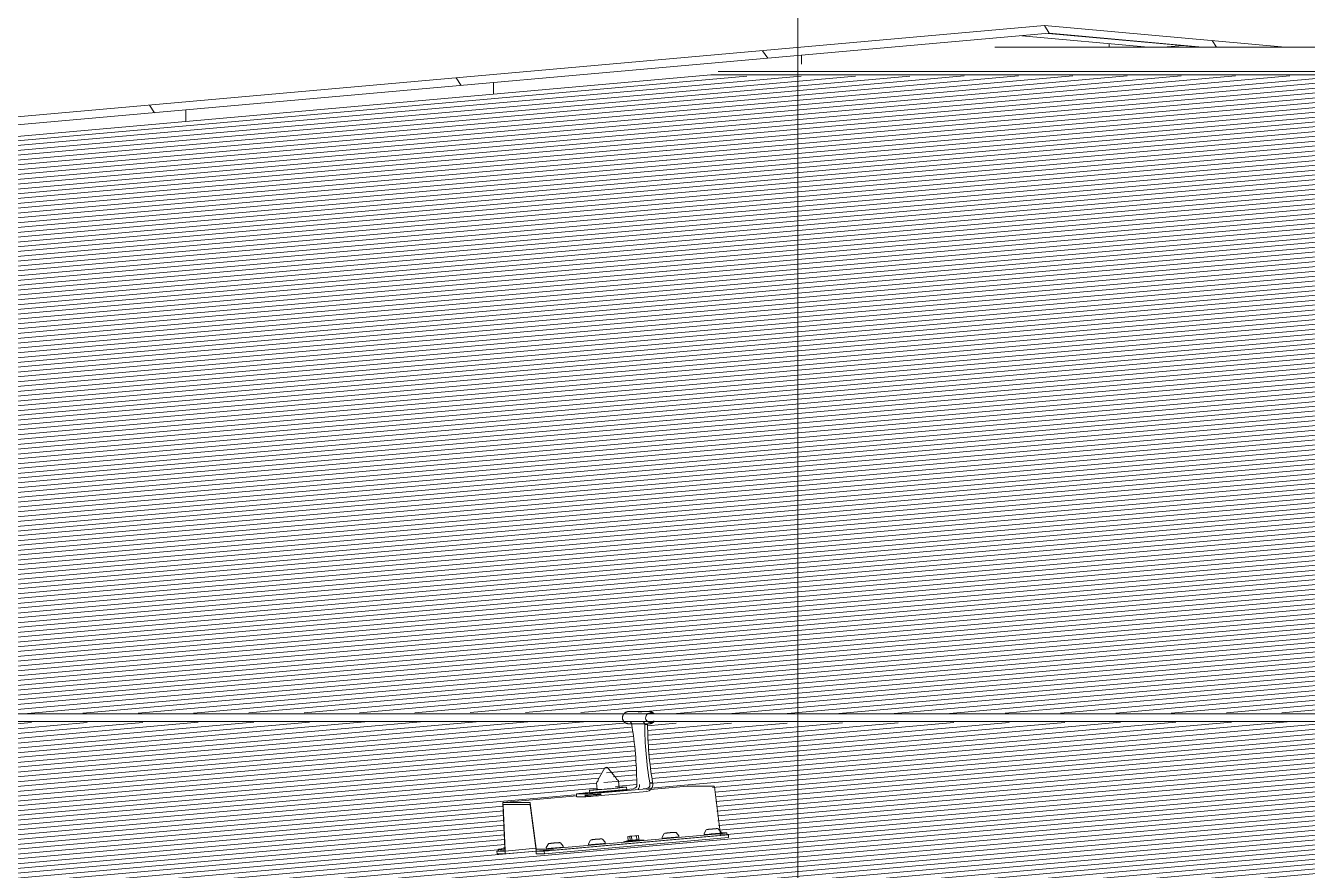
# Model space of a CAD drawing. Header units: millimetres. Extents: x 4237772 to 4686020, y -673 to 29459.
# Drawn here: x 4310096 to 4311462, y 16833 to 17734 of the extents above; entities that cross this region are included whole.
import ezdxf

# ---------------------------------------------------------------- set-up
doc = ezdxf.new("R2010")
doc.units = ezdxf.units.MM
for name, color, linetype, lineweight in [('A-ROOF', 132, 'Continuous', 5), ('A-ROOF-IDEN', 132, 'Continuous', 5), ('A-ROOF-PATT', 132, 'Continuous', 5), ('Q-SPCQ', 91, 'Continuous', 5)]:
    doc.layers.add(name, color=color, linetype=linetype, lineweight=lineweight)

# ---------------------------------------------------------------- blocks, each defined once
blk = doc.blocks.new('Static Line_Sayfa_Metal Deck_Pan Mount - Up to 15 _ pitch - Max 2 Users-1845874-SECTION - GRIDS C4-C5')
at = {"layer": 'Q-SPCQ'}
for p, q in [((4310760.9, 17002.4), (4310738.9, 17002.4)), ((4319799.4, 16999.9), (4303711.4, 16999.9)), ((4303711.4, 16991.9), (4319799.4, 16991.9)), ((4310738.9, 16989.4), (4310760.9, 16989.4)), ((4310742.1, 16989.4), (4310740.7, 16991.4)), ((4310742.2, 16988.3), (4310742.1, 16989.4)), ((4310742.1, 16989.4), (4310756, 16989.4)), ((4310754.6, 16991.4), (4310756, 16989.4)), ((4310756, 16989.4), (4310756.1, 16988.3)), ((4310756.1, 16988.3), (4310759, 16988.5)), ((4310759, 16988.5), (4310758.9, 16989.7)), ((4310695.5, 16915.9), (4310744.1, 16920.2)), ((4310697.1, 16918.5), (4310697.4, 16915.5)), ((4310704.6, 16926.5), (4310704.9, 16927.3)), ((4310704.6, 16926.5), (4310705.2, 16919.2)), ((4310706.1, 16928.1), (4310704.9, 16927.3)), ((4310706.4, 16928.9), (4310706.1, 16928.1)), ((4310706.3, 16929.9), (4310706.4, 16928.9)), ((4310758, 16920.2), (4310709.4, 16915.9)), ((4310725.8, 16930.5), (4310725.7, 16931.5)), ((4310725.8, 16930.5), (4310726.2, 16929.8)), ((4310727.5, 16929.2), (4310726.2, 16929.8)), ((4310728, 16928.6), (4310727.5, 16929.2)), ((4310728.6, 16921.2), (4310728, 16928.6)), ((4310737, 16918.9), (4310736.7, 16921.9)), ((4310747.7, 16924.5), (4310747.5, 16926.5)), ((4310801.1, 16922.9), (4310758.1, 16919.1)), ((4310764.3, 16926.8), (4310761.4, 16926.5)), ((4310761.4, 16926.5), (4310761.5, 16924.5)), ((4310764.5, 16924.8), (4310764.3, 16926.8)), ((4310801.1, 16922.9), (4310829.9, 16922.9)), ((4310830.2, 16922.2), (4310836.5, 16873.8)), ((4310604.8, 16904.7), (4310606.8, 16856.4)), ((4310683.6, 16912.5), (4310604.9, 16905.5)), ((4310633.7, 16905.5), (4310604.9, 16905.5)), ((4310640.3, 16856.4), (4310634, 16904.7)), ((4310683.2, 16914.6), (4310683.4, 16911.6)), ((4310683.4, 16914.6), (4310692.1, 16914.6)), ((4310683.7, 16911.6), (4310692.3, 16911.6)), ((4310709.5, 16914.8), (4310692.2, 16913.2)), ((4310709.6, 16914.1), (4310695.8, 16912.9)), ((4310709.7, 16912.9), (4310758.2, 16917.2)), ((4310607.3, 16854.4), (4310605.3, 16902.7)), ((4310605.4, 16903.5), (4310633.6, 16903.5)), ((4310633.9, 16902.7), (4310640.2, 16854.4)), ((4310845.2, 16871.1), (4310649, 16853.7)), ((4310845.4, 16868.1), (4310649.2, 16850.7)), ((4310835.2, 16872.2), (4310658.6, 16856.5)), ((4310835.4, 16870.2), (4310658.8, 16854.5)), ((4310739, 16864.9), (4310733.4, 16863.5)), ((4310740.1, 16869.5), (4310738.1, 16869.3)), ((4310738.1, 16869.3), (4310741.8, 16869.5)), ((4310738.1, 16869.3), (4310738.5, 16864.7)), ((4310742.2, 16864.1), (4310738.5, 16863.9)), ((4310738.5, 16863.9), (4310740.6, 16864.1)), ((4310745.6, 16870), (4310740.1, 16869.5)), ((4310740.1, 16869.5), (4310740.5, 16865)), ((4310740.6, 16864.1), (4310746.1, 16864.6)), ((4310741.8, 16869.5), (4310747.3, 16870)), ((4310741.8, 16869.5), (4310742.2, 16865)), ((4310747.7, 16864.6), (4310742.2, 16864.1)), ((4310749.2, 16870.3), (4310745.6, 16870)), ((4310746.1, 16864.6), (4310749.6, 16864.9)), ((4310747.3, 16870), (4310749.2, 16870.3)), ((4310747.3, 16870), (4310747.7, 16865.5)), ((4310749.6, 16864.9), (4310747.7, 16864.6)), ((4310749.6, 16865.7), (4310749.2, 16870.3)), ((4310755.2, 16865.3), (4310749.4, 16865.7)), ((4310774.5, 16868.4), (4310774.6, 16867.1)), ((4310792.5, 16868.6), (4310792.4, 16870)), ((4310819.3, 16872.4), (4310819.4, 16871.1)), ((4310836.5, 16871.1), (4310845.2, 16871.1)), ((4310843.4, 16871.1), (4310836.6, 16871.1)), ((4310836.7, 16873.1), (4310843.3, 16873.1)), ((4310837.4, 16872.6), (4310837.3, 16873.9)), ((4310843.6, 16871.1), (4310843.4, 16873.1)), ((4310845.2, 16871.1), (4310845.4, 16868.1)), ((4310607.3, 16854.4), (4310598.6, 16853.7)), ((4310607.3, 16853.7), (4310598.6, 16853.7)), ((4310598.6, 16853.7), (4310598.9, 16850.7)), ((4310598.9, 16850.7), (4310607.5, 16850.7)), ((4310600, 16855.7), (4310600.2, 16853.7)), ((4310606.7, 16855.7), (4310600.2, 16855.7)), ((4310600.3, 16853.7), (4310607.2, 16853.7)), ((4310606, 16857.4), (4310606.1, 16856.1)), ((4310607.3, 16853.7), (4310640.3, 16856.6)), ((4310607.3, 16853.7), (4310640.3, 16856.6)), ((4310607.5, 16850.7), (4310607.3, 16853.7)), ((4310640.3, 16853.6), (4310607.5, 16850.7)), ((4310640.3, 16853.7), (4310658.7, 16855.3)), ((4310640.3, 16853.7), (4310640.5, 16850.7)), ((4310649, 16853.7), (4310640.3, 16853.7)), ((4310640.4, 16853.7), (4310647.2, 16853.7)), ((4310647.1, 16855.7), (4310640.5, 16855.7)), ((4310640.5, 16850.7), (4310649.2, 16850.7)), ((4310649.2, 16850.7), (4310649, 16853.7)), ((4310651.1, 16857.4), (4310651.2, 16856.1)), ((4310669.1, 16857.7), (4310669, 16859)), ((4310696, 16861.4), (4310696.1, 16860.1)), ((4310714, 16861.7), (4310713.9, 16863))]:
    blk.add_line(p, q, dxfattribs=at)
at = {"layer": 'Q-SPCQ', "flags": 128}
for points in [[(4310738.3, 17002.4), (4310738.1, 17002.3), (4310737.8, 17002.3), (4310737.5, 17002.2), (4310737.3, 17002.2), (4310737, 17002.1), (4310736.8, 17002), (4310736.5, 17001.9), (4310736.3, 17001.8), (4310736, 17001.7), (4310735.8, 17001.6), (4310735.6, 17001.5), (4310735.3, 17001.3), (4310735.1, 17001.2), (4310734.9, 17001), (4310734.7, 17000.9), (4310734.5, 17000.7), (4310734.3, 17000.5), (4310734.1, 17000.3), (4310734, 17000.1), (4310733.8, 16999.9), (4310733.6, 16999.7), (4310733.5, 16999.5), (4310733.3, 16999.3), (4310733.2, 16999.1), (4310733.1, 16998.8), (4310733, 16998.6), (4310732.9, 16998.4), (4310732.8, 16998.1), (4310732.7, 16997.9), (4310732.6, 16997.7), (4310732.6, 16997.4), (4310732.5, 16997.2), (4310732.5, 16996.9), (4310732.4, 16996.7), (4310732.4, 16996.4), (4310732.4, 16996.2), (4310732.4, 16995.9), (4310732.4, 16995.6), (4310732.4, 16995.4), (4310732.4, 16995.1), (4310732.4, 16994.9), (4310732.5, 16994.6), (4310732.5, 16994.4), (4310732.6, 16994.1), (4310732.7, 16993.9), (4310732.8, 16993.7), (4310732.9, 16993.4), (4310733, 16993.2), (4310733.1, 16993), (4310733.2, 16992.7), (4310733.3, 16992.5), (4310733.5, 16992.3), (4310733.6, 16992.1), (4310733.8, 16991.9), (4310733.9, 16991.7), (4310734.1, 16991.5), (4310734.3, 16991.3), (4310734.5, 16991.1), (4310734.7, 16990.9), (4310734.9, 16990.8), (4310735.1, 16990.6), (4310735.3, 16990.5), (4310735.5, 16990.3), (4310735.8, 16990.2), (4310736, 16990.1), (4310736.2, 16990), (4310736.5, 16989.8), (4310736.7, 16989.8), (4310737, 16989.7), (4310737.2, 16989.6), (4310737.5, 16989.5), (4310737.8, 16989.5), (4310738, 16989.4), (4310738.3, 16989.4), (4310738.6, 16989.4), (4310738.8, 16989.4), (4310738.9, 16989.4)], [(4310738.9, 17002.4), (4310738.7, 17002.4), (4310738.4, 17002.4), (4310738.3, 17002.4)], [(4310765.8, 17000.3), (4310765.6, 17000.5), (4310765.4, 17000.7), (4310765.2, 17000.8), (4310765, 17001), (4310764.8, 17001.1), (4310764.6, 17001.3), (4310764.3, 17001.4), (4310764.1, 17001.6), (4310763.9, 17001.7), (4310763.6, 17001.8), (4310763.4, 17001.9), (4310763.1, 17002), (4310762.9, 17002.1), (4310762.6, 17002.2), (4310762.4, 17002.2), (4310762.1, 17002.3), (4310761.8, 17002.3), (4310761.6, 17002.3), (4310761.3, 17002.4), (4310761, 17002.4), (4310760.9, 17002.4)], [(4310760.9, 16989.4), (4310761.2, 16989.4), (4310761.5, 16989.4), (4310761.5, 16989.4)], [(4310761.5, 16989.4), (4310761.8, 16989.4), (4310762.1, 16989.5), (4310762.3, 16989.5), (4310762.6, 16989.6), (4310762.8, 16989.7), (4310763.1, 16989.7), (4310763.3, 16989.8), (4310763.6, 16989.9), (4310763.8, 16990), (4310764.1, 16990.2), (4310764.3, 16990.3), (4310764.5, 16990.4), (4310764.7, 16990.6), (4310765, 16990.7), (4310765.2, 16990.9), (4310765.4, 16991.1), (4310765.5, 16991.3), (4310765.7, 16991.4), (4310765.9, 16991.6), (4310766.1, 16991.8)], [(4310706.3, 16929.9), (4310713.6, 16942.5), (4310714.9, 16943.1)], [(4310725.7, 16931.5), (4310716.4, 16942.8), (4310714.9, 16943.1)], [(4310819.3, 16872.4), (4310821.6, 16876.4), (4310822.3, 16876.6), (4310822.5, 16876.7), (4310822.7, 16876.7), (4310822.8, 16876.7), (4310822.9, 16876.7), (4310823, 16876.7), (4310823, 16876.8), (4310823.1, 16876.8), (4310823.2, 16876.8), (4310823.3, 16876.8), (4310823.4, 16876.8), (4310823.5, 16876.8), (4310823.6, 16876.8), (4310823.8, 16876.8), (4310823.9, 16876.8), (4310824, 16876.9), (4310824.1, 16876.9), (4310824.3, 16876.9), (4310824.4, 16876.9), (4310824.6, 16876.9), (4310824.7, 16876.9), (4310824.9, 16877), (4310825.1, 16877), (4310825.2, 16877), (4310825.4, 16877), (4310825.6, 16877), (4310825.8, 16877), (4310825.9, 16877.1), (4310826.1, 16877.1), (4310826.3, 16877.1), (4310826.5, 16877.1), (4310826.7, 16877.1), (4310826.9, 16877.1), (4310827.1, 16877.2), (4310827.3, 16877.2), (4310827.5, 16877.2), (4310827.7, 16877.2), (4310827.9, 16877.2), (4310828.1, 16877.2), (4310828.3, 16877.3), (4310828.5, 16877.3), (4310828.7, 16877.3), (4310828.9, 16877.3), (4310829.1, 16877.3), (4310829.3, 16877.3), (4310829.5, 16877.4), (4310829.7, 16877.4), (4310829.9, 16877.4), (4310830, 16877.4), (4310830.2, 16877.4), (4310830.4, 16877.4), (4310830.6, 16877.4), (4310830.8, 16877.5), (4310830.9, 16877.5), (4310831.1, 16877.5), (4310831.2, 16877.5), (4310831.4, 16877.5), (4310831.5, 16877.5), (4310831.7, 16877.5), (4310831.8, 16877.5), (4310832, 16877.5), (4310832.1, 16877.6), (4310832.2, 16877.6), (4310832.3, 16877.6), (4310832.4, 16877.6), (4310832.5, 16877.6), (4310832.6, 16877.6), (4310832.7, 16877.6), (4310832.8, 16877.6), (4310832.9, 16877.6), (4310833, 16877.6), (4310833.1, 16877.6), (4310833.2, 16877.6), (4310833.2, 16877.6)], [(4310837.3, 16873.9), (4310834.4, 16877.5), (4310833.7, 16877.6), (4310833.4, 16877.6), (4310833.2, 16877.6), (4310833.2, 16877.6)], [(4310696, 16861.4), (4310698.2, 16865.4), (4310698.9, 16865.6), (4310699.2, 16865.7), (4310699.3, 16865.7), (4310699.4, 16865.8), (4310699.5, 16865.8), (4310699.6, 16865.8), (4310699.7, 16865.8), (4310699.8, 16865.8), (4310699.9, 16865.8), (4310700, 16865.8), (4310700.1, 16865.8), (4310700.2, 16865.9), (4310700.3, 16865.9), (4310700.4, 16865.9), (4310700.5, 16865.9), (4310700.6, 16865.9), (4310700.8, 16865.9), (4310700.9, 16865.9), (4310701.1, 16865.9), (4310701.2, 16866), (4310701.4, 16866), (4310701.5, 16866), (4310701.7, 16866), (4310701.9, 16866), (4310702, 16866), (4310702.2, 16866.1), (4310702.4, 16866.1), (4310702.6, 16866.1), (4310702.8, 16866.1), (4310703, 16866.1), (4310703.1, 16866.1), (4310703.3, 16866.2), (4310703.5, 16866.2), (4310703.7, 16866.2), (4310703.9, 16866.2), (4310704.1, 16866.2), (4310704.3, 16866.3), (4310704.5, 16866.3), (4310704.7, 16866.3), (4310704.9, 16866.3), (4310705.1, 16866.3), (4310705.3, 16866.3), (4310705.5, 16866.4), (4310705.7, 16866.4), (4310705.9, 16866.4), (4310706.1, 16866.4), (4310706.3, 16866.4), (4310706.5, 16866.4), (4310706.7, 16866.4), (4310706.9, 16866.5), (4310707, 16866.5), (4310707.2, 16866.5), (4310707.4, 16866.5), (4310707.6, 16866.5), (4310707.7, 16866.5), (4310707.9, 16866.5), (4310708, 16866.5), (4310708.2, 16866.6), (4310708.3, 16866.6), (4310708.5, 16866.6), (4310708.6, 16866.6), (4310708.7, 16866.6), (4310708.8, 16866.6), (4310709, 16866.6), (4310709.1, 16866.6), (4310709.2, 16866.6), (4310709.3, 16866.6), (4310709.4, 16866.6), (4310709.5, 16866.6), (4310709.5, 16866.6), (4310709.6, 16866.6), (4310709.7, 16866.6), (4310709.8, 16866.6), (4310709.8, 16866.6)], [(4310713.9, 16863), (4310711, 16866.5), (4310710.3, 16866.6), (4310710, 16866.6), (4310709.9, 16866.6), (4310709.8, 16866.6)], [(4310774.5, 16868.4), (4310776.7, 16872.4), (4310777.4, 16872.6), (4310777.6, 16872.7), (4310777.8, 16872.7), (4310777.9, 16872.7), (4310778, 16872.7), (4310778.1, 16872.8), (4310778.2, 16872.8), (4310778.3, 16872.8), (4310778.4, 16872.8), (4310778.4, 16872.8), (4310778.6, 16872.8), (4310778.7, 16872.8), (4310778.8, 16872.8), (4310778.9, 16872.9), (4310779, 16872.9), (4310779.1, 16872.9), (4310779.3, 16872.9), (4310779.4, 16872.9), (4310779.6, 16872.9), (4310779.7, 16872.9), (4310779.9, 16873), (4310780, 16873), (4310780.2, 16873), (4310780.3, 16873), (4310780.5, 16873), (4310780.7, 16873), (4310780.9, 16873), (4310781.1, 16873.1), (4310781.2, 16873.1), (4310781.4, 16873.1), (4310781.6, 16873.1), (4310781.8, 16873.1), (4310782, 16873.2), (4310782.2, 16873.2), (4310782.4, 16873.2), (4310782.6, 16873.2), (4310782.8, 16873.2), (4310783, 16873.2), (4310783.2, 16873.3), (4310783.4, 16873.3), (4310783.6, 16873.3), (4310783.8, 16873.3), (4310784, 16873.3), (4310784.2, 16873.3), (4310784.4, 16873.4), (4310784.6, 16873.4), (4310784.8, 16873.4), (4310785, 16873.4), (4310785.2, 16873.4), (4310785.4, 16873.4), (4310785.5, 16873.4), (4310785.7, 16873.5), (4310785.9, 16873.5), (4310786, 16873.5), (4310786.2, 16873.5), (4310786.4, 16873.5), (4310786.5, 16873.5), (4310786.7, 16873.5), (4310786.8, 16873.5), (4310786.9, 16873.6), (4310787.1, 16873.6), (4310787.2, 16873.6), (4310787.3, 16873.6), (4310787.4, 16873.6), (4310787.5, 16873.6), (4310787.7, 16873.6), (4310787.8, 16873.6), (4310787.8, 16873.6), (4310787.9, 16873.6), (4310788, 16873.6), (4310788.1, 16873.6), (4310788.2, 16873.6), (4310788.3, 16873.6), (4310788.3, 16873.6)], [(4310792.4, 16870), (4310789.5, 16873.5), (4310788.8, 16873.6), (4310788.5, 16873.6), (4310788.4, 16873.6), (4310788.3, 16873.6)], [(4310651.1, 16857.4), (4310653.4, 16861.4), (4310654, 16861.7), (4310654.3, 16861.7), (4310654.4, 16861.8), (4310654.6, 16861.8), (4310654.6, 16861.8), (4310654.7, 16861.8), (4310654.8, 16861.8), (4310654.9, 16861.8), (4310655, 16861.8), (4310655.1, 16861.8), (4310655.2, 16861.9), (4310655.3, 16861.9), (4310655.4, 16861.9), (4310655.5, 16861.9), (4310655.6, 16861.9), (4310655.8, 16861.9), (4310655.9, 16861.9), (4310656, 16861.9), (4310656.2, 16862), (4310656.3, 16862), (4310656.5, 16862), (4310656.7, 16862), (4310656.8, 16862), (4310657, 16862), (4310657.2, 16862.1), (4310657.3, 16862.1), (4310657.5, 16862.1), (4310657.7, 16862.1), (4310657.9, 16862.1), (4310658.1, 16862.1), (4310658.3, 16862.2), (4310658.5, 16862.2), (4310658.7, 16862.2), (4310658.9, 16862.2), (4310659.1, 16862.2), (4310659.3, 16862.2), (4310659.5, 16862.3), (4310659.7, 16862.3), (4310659.9, 16862.3), (4310660.1, 16862.3), (4310660.3, 16862.3), (4310660.5, 16862.4), (4310660.7, 16862.4), (4310660.9, 16862.4), (4310661.1, 16862.4), (4310661.2, 16862.4), (4310661.4, 16862.4), (4310661.6, 16862.4), (4310661.8, 16862.5), (4310662, 16862.5), (4310662.2, 16862.5), (4310662.4, 16862.5), (4310662.5, 16862.5), (4310662.7, 16862.5), (4310662.9, 16862.5), (4310663, 16862.6), (4310663.2, 16862.6), (4310663.3, 16862.6), (4310663.5, 16862.6), (4310663.6, 16862.6), (4310663.7, 16862.6), (4310663.8, 16862.6), (4310664, 16862.6), (4310664.1, 16862.6), (4310664.2, 16862.6), (4310664.3, 16862.6), (4310664.4, 16862.6), (4310664.5, 16862.6), (4310664.6, 16862.7), (4310664.7, 16862.7), (4310664.8, 16862.7), (4310664.8, 16862.7), (4310664.9, 16862.7), (4310665, 16862.7)], [(4310669, 16859), (4310666.1, 16862.5), (4310665.4, 16862.6), (4310665.2, 16862.7), (4310665, 16862.7), (4310665, 16862.7)]]:
    blk.add_lwpolyline(points, dxfattribs=at)
at = {"layer": 'Q-SPCQ'}
for centre, major_axis, ratio, start_param, end_param in [((4310762.1, 16995.9), (0, 5.22), 0.984809, 0.087266, 1.134464), ((4310762.1, 16995.9), (0, 5.22), 0.984809, 5.562096, 6.283185), ((4310733.9, 16957.4), (-6.2, 69.7), 0.172982, 4.23824, 5.155806), ((4310769.6, 16957.4), (-6.2, 69.7), 0.172982, 1.096647, 2.014213), ((4310762.1, 16995.9), (0, 5.22), 0.984809, 1.160514, 3.228859), ((4310772.6, 16957.7), (-6.2, 69.7), 0.172982, 1.096647, 2.014213), ((4310762.1, 16995.9), (0, 5.22), 0.984809, 3.228859, 3.975747), ((4310716.9, 16920.2), (19.8, 1.7), 0.015134, 2.242443, 3.315469), ((4310717.2, 16917.2), (19.8, 1.7), 0.015134, 0.173876, 3.315469), ((4310716.9, 16920.2), (19.8, 1.7), 0.015134, 3.315469, 6.457062), ((4310717.2, 16917.2), (19.8, 1.7), 0.015134, 3.315469, 6.457062), ((4310716.9, 16920.2), (11.7, 1), 0.015134, 3.315469, 6.457062), ((4310716.9, 16920.2), (19.8, 1.7), 0.015134, 0.173876, 0.959275), ((4310743.7, 16924.2), (0, 4), 0.984809, 3.228859, 4.799655), ((4310743.7, 16924.2), (0, 7), 0.984809, 4.014257, 4.799655), ((4310757.6, 16924.2), (0, 4), 0.984809, 3.228859, 4.799655), ((4310757.6, 16924.2), (0, 7), 0.984809, 3.228859, 4.799655), ((4310830, 16921.9), (-0.088, 0.996), 0.172982, 4.949182, 6.048046), ((4310605, 16904.5), (-0.088, 0.996), 0.172982, 0.204407, 1.303271), ((4310633.8, 16904.5), (-0.088, 0.996), 0.172982, 4.949182, 6.267819), ((4310698.1, 16915.9), (14.9, 1.3), 0.015134, 1.744673, 3.315469), ((4310706.8, 16915.9), (14.9, 1.3), 0.015134, 3.315469, 4.886265), ((4310698.4, 16912.9), (14.9, 1.3), 0.015134, 1.744673, 1.991992), ((4310707.1, 16912.9), (14.9, 1.3), 0.015134, 3.315469, 4.886265), ((4310605.5, 16902.5), (-0.088, 0.996), 0.172982, 0.204407, 1.303271), ((4310633.7, 16902.5), (-0.088, 0.996), 0.172982, 4.949182, 6.267819), ((4310744.3, 16864.4), (11, 0.9), 0.015134, 0.173876, 3.315469), ((4310744.3, 16864.4), (11, 0.9), 0.015134, 3.315469, 6.457062), ((4310783.5, 16867.9), (8.97, 0.77), 0.015134, 0.173876, 3.315469), ((4310783.5, 16867.9), (8.97, 0.77), 0.015134, 3.315469, 6.457062), ((4310828.4, 16871.9), (8.97, 0.77), 0.015134, 0.173876, 3.315469), ((4310828.4, 16871.9), (8.97, 0.77), 0.015134, 3.315469, 6.457062), ((4310833.5, 16872.2), (9.96, 0.86), 0.015134, 4.886265, 6.457062), ((4310836.5, 16872.1), (-0.088, 0.996), 0.172982, 1.80759, 3.126226), ((4310836.6, 16874.1), (-0.088, 0.996), 0.172982, 1.80759, 2.906454), ((4310833.6, 16870.2), (9.96, 0.86), 0.015134, 5.409864, 6.457062), ((4310610, 16856.5), (9.96, 0.86), 0.015134, 2.006472, 3.315469), ((4310610.2, 16854.5), (9.96, 0.86), 0.015134, 2.006472, 3.05367), ((4310615, 16856.9), (8.97, 0.77), 0.015134, 3.141593, 3.315469), ((4310606.6, 16856.7), (-0.088, 0.996), 0.172982, 3.141593, 4.444863), ((4310607.1, 16854.7), (-0.088, 0.996), 0.172982, 3.141593, 4.444863), ((4310640.3, 16854.7), (-0.088, 0.996), 0.172982, 1.80759, 3.126226), ((4310640.4, 16856.7), (-0.088, 0.996), 0.172982, 1.80759, 3.126226), ((4310656.9, 16856.5), (9.96, 0.86), 0.015134, 3.315469, 4.886265), ((4310657, 16854.5), (9.96, 0.86), 0.015134, 3.577268, 4.362667), ((4310660.2, 16856.9), (8.97, 0.77), 0.015134, 0.173876, 3.315469), ((4310660.2, 16856.9), (8.97, 0.77), 0.015134, 3.315469, 6.457062), ((4310705.1, 16860.9), (8.97, 0.77), 0.015134, 0.173876, 3.315469), ((4310705.1, 16860.9), (8.97, 0.77), 0.015134, 3.315469, 6.457062)]:
    blk.add_ellipse(centre, major_axis=major_axis, ratio=ratio, start_param=start_param, end_param=end_param, dxfattribs=at)
for points in [[(4310738.5, 16864.7), (4310739.1, 16864.8), (4310740.3, 16865), (4310741.5, 16865), (4310742.2, 16865)], [(4310740.5, 16865), (4310740.1, 16865), (4310739.5, 16865), (4310738.8, 16864.8), (4310738.5, 16864.7)], [(4310746, 16865.5), (4310745.1, 16865.5), (4310743.2, 16865.4), (4310741.4, 16865.1), (4310740.5, 16865)], [(4310742.2, 16865), (4310743.1, 16865.1), (4310744.9, 16865.4), (4310746.7, 16865.5), (4310747.7, 16865.5)], [(4310749.6, 16865.7), (4310749, 16865.8), (4310747.8, 16865.8), (4310746.6, 16865.6), (4310746, 16865.5)], [(4310747.7, 16865.5), (4310748, 16865.6), (4310748.6, 16865.8), (4310749.2, 16865.8), (4310749.6, 16865.7)]]:
    blk.add_open_spline(points, degree=3, dxfattribs=at)
blk = doc.blocks.new('Ridge Capping - Ridge Capping-1882401-SECTION - GRIDS C4-C5')
at = {"layer": 'A-ROOF'}
for p, q in [((4311128.9, 17710.8), (4330502.4, 17710.9)), ((4330207.8, 17684.7), (4310834.3, 17684.7)), ((4330199.7, 17681), (4310826.5, 17681))]:
    blk.add_line(p, q, dxfattribs=at)
blk = doc.blocks.new('Roof Gutters3 - Roof Gutters-1885272-SECTION - GRIDS C4-C5')
at = {"layer": 'A-ROOF-PATT'}
h = blk.add_hatch(dxfattribs=at)
h.set_pattern_fill('FP_51', color=256, style=0, pattern_type=2)
h.set_pattern_definition([(303.735, (4301352.49, 16948.42), (326.661, 29.026), [])])
h.paths.add_polyline_path([(4291640.3, 15988.7), (4302705.6, 16973), (4302707.7, 16980.7), (4291634.8, 15996.9)])
h.paths.add_polyline_path([(4302712.9, 16972.5), (4302715.3, 16972.7), (4302716.6, 16976.7), (4302721.5, 16976.7), (4302721.8, 16973.3), (4311186.7, 17725.4), (4311182, 17733.6), (4302711.9, 16981.1), (4302712.7, 16973)])
h = blk.add_hatch(dxfattribs=at)
h.set_pattern_fill('FP_48', color=256, style=0, pattern_type=2)
h.set_pattern_definition([(5.7, (4301498.85, 18579.995), (-326.835, 29.00725), [])])
h.paths.add_polyline_path([(4311292.4, 17710.8), (4311348.1, 17710.9), (4311181.9, 17724.9), (4311157.7, 17722.8), (4311292, 17710.9)])
h = blk.add_hatch(dxfattribs=at)
h.set_pattern_fill('FP_46', color=256, style=0, pattern_type=2)
h.set_pattern_definition([(303.383, (4301587.5, 18529), (323.8415, -24.143), [])])
h.paths.add_polyline_path([(4311350.3, 17710.8), (4311437.9, 17710.9), (4311182, 17733.6), (4311186.7, 17725.4), (4311349.9, 17710.9)])
h = blk.add_hatch(dxfattribs=at)
h.set_pattern_fill('FP_49', color=256, style=0, pattern_type=2)
h.set_pattern_definition([(90, (4300757.56, 16803.9), (-327.909, 4e-05), [])])
h.paths.add_polyline_path([(4291583.8, 15971.3), (4302701.8, 16959.1), (4302705.3, 16971.8), (4291640.3, 15988.7), (4291634.8, 15993.4), (4291582.4, 15988)])
h.paths.add_polyline_path([(4302715, 16960.3), (4302716.4, 16960.4), (4302714.9, 16960.9)])
h.paths.add_polyline_path([(4302722.9, 16961), (4310826.5, 17681), (4310834.7, 17684.7), (4311128.9, 17710.8), (4311292, 17710.9), (4311157.7, 17722.8), (4302721.8, 16973.3)])
h = blk.add_hatch(dxfattribs=at)
h.set_pattern_fill('FP_47', color=256, style=0, pattern_type=2)
h.set_pattern_definition([(0.0002, (4301504.03, 18580.495), (-326.66111, 29.0228), [])])
h.paths.add_polyline_path([(4311348.5, 17710.8), (4311349.9, 17710.9), (4311348.1, 17710.9)])
at = {"layer": 'A-ROOF'}
for p, q in [((4302711.9, 16981.1), (4311182, 17733.6)), ((4302721.4, 16973.3), (4311186.7, 17725.4)), ((4311182, 17733.6), (4311438.3, 17710.8)), ((4311182, 17733.6), (4311186.7, 17725.4)), ((4311185.8, 17725.3), (4311348.5, 17710.8)), ((4311186.7, 17725.4), (4311350.3, 17710.8)), ((4311157.7, 17722.8), (4311292.4, 17710.8))]:
    blk.add_line(p, q, dxfattribs=at)

msp = doc.modelspace()

# ---------------------------------------------------------------- hatches: boundary and pattern name
at = {"layer": 'A-ROOF-PATT'}
h = msp.add_hatch(dxfattribs=at)
h.set_pattern_fill('FP_1', color=256, style=0, pattern_type=2)
h.set_pattern_definition([(5.077, (33884.955, -378081.246), (-57.82285798, -2.2084e-06), [])])
h.paths.add_polyline_path([(4321131.9, 16882.5), (4321136.8, 16921.5), (4321136.5, 16907.7)])
h.paths.add_polyline_path([(4308219.8, 15733.2), (4321131.9, 16882.5), (4321138.2, 16907.7), (4321139.7, 16913.4), (4321139.7, 16917.4), (4321144.3, 16917.4), (4321149, 16881.9), (4321588.1, 16922.6), (4321586.5, 16926), (4321581.1, 16930.8), (4321580.8, 16934.9), (4321589.8, 16938.6), (4321597.8, 16937.3), (4321602.5, 16936.1), (4321760.2, 16936.1), (4330154.7, 17681), (4329622.5, 17681), (4310814.6, 17679.9), (4302722.9, 16961), (4302725.8, 16926.9), (4302701.2, 16923.2), (4302805.2, 16921.5), (4302826.9, 16878.1), (4302869.1, 16877.1), (4302869, 16872.1), (4302802.8, 16868.2), (4302802.5, 16870.2), (4302779.9, 16868.2), (4302779.6, 16870.6), (4302729.5, 16868.2), (4302727.4, 16875.1), (4302710.8, 16911.3), (4302665, 16907.3), (4302649.1, 16852.5), (4302585, 16848.9), (4302584.7, 16850.9), (4302562.1, 16848.9), (4302561.8, 16851.3), (4302511.7, 16848.9), (4302511.4, 16854.9), (4302553.3, 16858.6), (4302566.9, 16910.1), (4302672.6, 16921.5), (4302673.3, 16932.2), (4302694.5, 16932.6), (4302696, 16933.3), (4302680.9, 16934.1), (4302679.7, 16934.9), (4302670.5, 16934.1), (4302673.3, 16942.3), (4302697.9, 16939), (4302698.3, 16940.6), (4302698.3, 16946.2), (4302701.8, 16959.1), (4291582.4, 15971.2), (4300499.3, 15971.2), (4298099.9, 15758), (4308200.8, 15733.3)])
h.paths.add_polyline_path([(4320706.1, 16848.9), (4320660.7, 16848.9), (4320660.4, 16851.3), (4320610.3, 16848.9), (4320610, 16854.9), (4320651.9, 16858.6), (4320665.4, 16910.1), (4320771.2, 16921.5), (4320771.3, 16932.1), (4320769.1, 16934.1), (4320771.1, 16939.3), (4320781.5, 16941), (4320784.8, 16940.5), (4320789.9, 16941.6), (4320795.6, 16941.7), (4320797, 16946.2), (4320794.9, 16976.7), (4320795.6, 16979.2), (4320796.6, 16980.9), (4320795.6, 16992.4), (4320800.7, 16992.4), (4320819.5, 16946.5), (4320816.1, 16946.2), (4320817.2, 16926.4), (4320799.4, 16926.4), (4320801.5, 16923.2), (4320903.8, 16921.5), (4320925.5, 16878.1), (4320967.6, 16878.1), (4320967.6, 16872.1), (4320901.4, 16868.2), (4320901.1, 16870.2), (4320878.5, 16868.2), (4320878.2, 16870.6), (4320828.1, 16868.2), (4320826, 16875.1), (4320809.4, 16911.3), (4320763.6, 16907.3), (4320747.7, 16852.5), (4320713.5, 16849.5)])
h.paths.add_polyline_path([(4303610.6, 16850.7), (4303602.2, 16850.7), (4303601.9, 16853.6), (4303560.5, 16850.7), (4303560.3, 16853.7), (4303568.8, 16856.4), (4303567.2, 16905.5), (4303697.7, 16919.4), (4303719.6, 16920.2), (4303719.9, 16919.1), (4303762.8, 16922.9), (4303776, 16921.5), (4303791.9, 16921.5), (4303797, 16873.1), (4303798.4, 16871.1), (4303806.8, 16871.1), (4303806.8, 16868.1), (4303610.9, 16850.7)])
h.paths.add_polyline_path([(4304616.1, 16850.7), (4304607.7, 16850.7), (4304607.4, 16853.6), (4304566, 16850.7), (4304565.7, 16853.7), (4304574.3, 16856.4), (4304572.6, 16905.5), (4304703.2, 16919.4), (4304725.1, 16920.2), (4304725.4, 16919.1), (4304768.3, 16922.9), (4304781.5, 16921.5), (4304797.4, 16921.5), (4304802.5, 16873.1), (4304803.9, 16871.1), (4304812.3, 16871.1), (4304812.3, 16868.1), (4304616.4, 16850.7)])
h.paths.add_polyline_path([(4305621.8, 16850.7), (4305613.2, 16850.7), (4305612.9, 16853.6), (4305571.5, 16850.7), (4305571.2, 16853.7), (4305579.8, 16856.4), (4305578.1, 16905.5), (4305708.7, 16919.4), (4305730.6, 16920.2), (4305730.8, 16919.1), (4305773.8, 16922.9), (4305787, 16921.5), (4305802.9, 16921.5), (4305808, 16873.1), (4305809.3, 16871.1), (4305817.8, 16871.1), (4305817.8, 16868.1), (4305655.5, 16853.7)])
h.paths.add_polyline_path([(4306627.3, 16850.7), (4306618.6, 16850.7), (4306618.4, 16853.6), (4306577, 16850.7), (4306576.7, 16853.7), (4306585.3, 16856.4), (4306583.6, 16905.5), (4306714.2, 16919.4), (4306736.1, 16920.2), (4306736.3, 16919.1), (4306779.2, 16922.9), (4306792.5, 16921.5), (4306808.3, 16921.5), (4306813.5, 16873.1), (4306814.8, 16871.1), (4306823.3, 16871.1), (4306823.3, 16868.1), (4306661, 16853.7)])
h.paths.add_polyline_path([(4307632.8, 16850.7), (4307624.1, 16850.7), (4307623.9, 16853.6), (4307582.4, 16850.7), (4307582.2, 16853.7), (4307590.7, 16856.4), (4307589.1, 16905.5), (4307719.6, 16919.4), (4307741.5, 16920.2), (4307741.8, 16919.1), (4307784.7, 16922.9), (4307797.9, 16921.5), (4307813.8, 16921.5), (4307818.9, 16873.1), (4307820.3, 16871.1), (4307828.7, 16871.1), (4307828.7, 16868.1), (4307666.4, 16853.7)])
h.paths.add_polyline_path([(4308638, 16850.7), (4308629.6, 16850.7), (4308629.3, 16853.6), (4308587.9, 16850.7), (4308587.7, 16853.7), (4308596.2, 16856.4), (4308594.5, 16905.5), (4308725.1, 16919.4), (4308747, 16920.2), (4308747.3, 16919.1), (4308790.2, 16922.9), (4308803.4, 16921.5), (4308819.3, 16921.5), (4308824.4, 16873.1), (4308825.8, 16871.1), (4308834.2, 16871.1), (4308834.2, 16868.1), (4308638.3, 16850.7)])
h.paths.add_polyline_path([(4309643.5, 16850.7), (4309635.1, 16850.7), (4309634.8, 16853.6), (4309593.4, 16850.7), (4309593.1, 16853.7), (4309601.7, 16856.4), (4309600, 16905.5), (4309730.6, 16919.4), (4309752.5, 16920.2), (4309752.7, 16919.1), (4309795.7, 16922.9), (4309808.9, 16921.5), (4309824.8, 16921.5), (4309830.1, 16873.1), (4309831.3, 16871.1), (4309839.7, 16871.1), (4309839.7, 16868.1), (4309643.7, 16850.7)])
h.paths.add_polyline_path([(4310604.9, 16850.7), (4310598.9, 16850.7), (4310598.6, 16853.7), (4310607.2, 16856.4), (4310605.5, 16905.5), (4310736.1, 16919.4), (4310758, 16920.2), (4310758.2, 16919.1), (4310814.6, 16922.9), (4310814.4, 16921.5), (4310830.2, 16921.5), (4310835.4, 16873.1), (4310836.7, 16871.1), (4310845.2, 16871.1), (4310845.2, 16868.1), (4310640.5, 16850.7), (4310640.3, 16853.6), (4310605.3, 16850.7)])
h.paths.add_polyline_path([(4311610.4, 16850.7), (4311604.3, 16850.7), (4311604.1, 16853.7), (4311612.7, 16856.4), (4311611, 16905.5), (4311741.5, 16919.4), (4311763.4, 16920.2), (4311763.7, 16919.1), (4311806.6, 16922.9), (4311819.8, 16921.5), (4311835.7, 16921.5), (4311840.8, 16873.1), (4311842.2, 16871.1), (4311850.7, 16871.1), (4311850.7, 16868.1), (4311646, 16850.7), (4311645.8, 16853.6), (4311610.7, 16850.7)])
h.paths.add_polyline_path([(4312659.9, 16850.7), (4312651.5, 16850.7), (4312651.2, 16853.6), (4312609.8, 16850.7), (4312609.6, 16853.7), (4312618.1, 16856.4), (4312616.4, 16905.5), (4312747, 16919.4), (4312768.9, 16920.2), (4312769.2, 16919.1), (4312812.1, 16922.9), (4312825.3, 16921.5), (4312841.2, 16921.5), (4312846.3, 16873.1), (4312847.7, 16871.1), (4312856.1, 16871.1), (4312856.1, 16868.1), (4312660.2, 16850.7)])
h.paths.add_polyline_path([(4313665.7, 16850.7), (4313657, 16850.7), (4313656.7, 16853.6), (4313615.3, 16850.7), (4313615, 16853.7), (4313623.6, 16856.4), (4313621.9, 16905.5), (4313752.5, 16919.4), (4313774.4, 16920.2), (4313774.7, 16919.1), (4313817.6, 16922.9), (4313830.8, 16921.5), (4313846.7, 16921.5), (4313851.8, 16873.1), (4313853.2, 16871.1), (4313861.6, 16871.1), (4313861.6, 16868.1), (4313699.3, 16853.7)])
h.paths.add_polyline_path([(4314670.9, 16850.7), (4314662.4, 16850.7), (4314662.2, 16853.6), (4314620.8, 16850.7), (4314620.5, 16853.7), (4314629.1, 16856.4), (4314627.4, 16905.5), (4314758, 16919.4), (4314779.9, 16920.2), (4314780.1, 16919.1), (4314823.1, 16922.9), (4314836.3, 16921.5), (4314852.2, 16921.5), (4314857.3, 16873.1), (4314858.6, 16871.1), (4314867.1, 16871.1), (4314867.1, 16868.1), (4314671.1, 16850.7)])
h.paths.add_polyline_path([(4315676.6, 16850.7), (4315667.9, 16850.7), (4315667.7, 16853.6), (4315626.3, 16850.7), (4315626, 16853.7), (4315634.6, 16856.4), (4315632.9, 16905.5), (4315764, 16919.5), (4315785.4, 16920.2), (4315785.6, 16919.1), (4315828.5, 16922.9), (4315841.7, 16921.5), (4315857.6, 16921.5), (4315862.8, 16873.1), (4315864.1, 16871.1), (4315872.6, 16871.1), (4315872.6, 16868.1), (4315710.2, 16853.7)])
h.paths.add_polyline_path([(4316681.8, 16850.7), (4316673.4, 16850.7), (4316673.1, 16853.6), (4316631.7, 16850.7), (4316631.5, 16853.7), (4316640, 16856.4), (4316638.4, 16905.5), (4316759.4, 16918.6), (4316790.8, 16920.2), (4316791.1, 16919.1), (4316834, 16922.9), (4316847.2, 16921.5), (4316863.1, 16921.5), (4316868.2, 16873.1), (4316869.6, 16871.1), (4316878, 16871.1), (4316878, 16868.1), (4316682.1, 16850.7)])
h.paths.add_polyline_path([(4319698.3, 16850.7), (4319689.8, 16850.7), (4319689.6, 16853.6), (4319648.2, 16850.7), (4319647.9, 16853.7), (4319656.5, 16856.4), (4319654.8, 16905.5), (4319785.4, 16919.4), (4319807.3, 16920.2), (4319807.5, 16919.1), (4319850.4, 16922.9), (4319863.7, 16921.5), (4319879.5, 16921.5), (4319884.7, 16873.1), (4319886, 16871.1), (4319894.5, 16871.1), (4319894.5, 16868.1), (4319698.5, 16850.7)])
h.paths.add_polyline_path([(4317687.6, 16850.7), (4317678.9, 16850.7), (4317678.6, 16853.6), (4317637.2, 16850.7), (4317636.9, 16853.7), (4317645.5, 16856.4), (4317643.8, 16905.5), (4317774.4, 16919.4), (4317796.3, 16920.2), (4317796.6, 16919.1), (4317839.5, 16922.9), (4317852.7, 16921.5), (4317868.6, 16921.5), (4317873.7, 16873.1), (4317875.1, 16871.1), (4317883.5, 16871.1), (4317883.5, 16868.1), (4317721.2, 16853.7)])
h.paths.add_polyline_path([(4318692.8, 16850.7), (4318684.4, 16850.7), (4318684.1, 16853.6), (4318642.7, 16850.7), (4318642.4, 16853.7), (4318651, 16856.4), (4318649.3, 16905.5), (4318779.9, 16919.4), (4318801.8, 16920.2), (4318802, 16919.1), (4318845, 16922.9), (4318858.2, 16921.5), (4318874.1, 16921.5), (4318879.2, 16873.1), (4318880.5, 16871.1), (4318889, 16871.1), (4318889, 16868.1), (4318693, 16850.7)])
h.paths.add_polyline_path([(4303667, 16919.1), (4303666.4, 16926.5), (4303687.7, 16926.8), (4303686.2, 16920.7), (4303671.1, 16919.4)])
h.paths.add_polyline_path([(4304672.5, 16919.1), (4304671.9, 16926.5), (4304693.1, 16926.8), (4304691.7, 16920.7), (4304676.5, 16919.4)])
h.paths.add_polyline_path([(4305678, 16919.1), (4305677.4, 16926.5), (4305698.6, 16926.8), (4305697.2, 16920.7), (4305682, 16919.4)])
h.paths.add_polyline_path([(4306683.5, 16919.1), (4306682.8, 16926.5), (4306704.1, 16926.8), (4306702.7, 16920.7), (4306687.5, 16919.4)])
h.paths.add_polyline_path([(4307689, 16919.1), (4307688.3, 16926.5), (4307709.6, 16926.8), (4307708.1, 16920.7), (4307693, 16919.4)])
h.paths.add_polyline_path([(4308694.4, 16919.1), (4308693.8, 16926.5), (4308715, 16926.8), (4308713.6, 16920.7), (4308698.4, 16919.4)])
h.paths.add_polyline_path([(4309699.9, 16919.1), (4309699.3, 16926.5), (4309720.5, 16926.8), (4309719.1, 16920.7), (4309703.9, 16919.4)])
h.paths.add_polyline_path([(4310705.4, 16919.1), (4310704.8, 16926.5), (4310726, 16926.8), (4310724.6, 16920.7), (4310709.4, 16919.4)])
h.paths.add_polyline_path([(4311710.9, 16919.1), (4311710.2, 16926.5), (4311731.5, 16926.8), (4311730, 16920.7), (4311714.9, 16919.4)])
h.paths.add_polyline_path([(4312716.3, 16919.1), (4312715.7, 16926.5), (4312737, 16926.8), (4312735.5, 16920.7), (4312720.4, 16919.4)])
h.paths.add_polyline_path([(4313721.8, 16919.1), (4313721.2, 16926.5), (4313742.4, 16926.8), (4313741, 16920.7), (4313725.8, 16919.4)])
h.paths.add_polyline_path([(4314727.3, 16919.1), (4314726.7, 16926.5), (4314747.9, 16926.8), (4314746.5, 16920.7), (4314731.3, 16919.4)])
h.paths.add_polyline_path([(4315732.8, 16919.1), (4315732.1, 16926.5), (4315753.4, 16926.8), (4315751.9, 16920.7), (4315736.8, 16919.4)])
h.paths.add_polyline_path([(4316738.3, 16919.1), (4316737.6, 16926.5), (4316758.8, 16927.6), (4316757.4, 16920.7), (4316742.3, 16919.4)])
h.paths.add_polyline_path([(4319754.7, 16919.1), (4319754, 16926.5), (4319775.3, 16926.8), (4319773.9, 16920.7), (4319758.7, 16919.4)])
h.paths.add_polyline_path([(4317743.7, 16919.1), (4317743.8, 16926.6), (4317764.3, 16926.8), (4317762.9, 16920.7), (4317743.8, 16919.1)])
h.paths.add_polyline_path([(4318749.2, 16919.1), (4318748.6, 16926.5), (4318769.8, 16926.8), (4318768.4, 16920.7), (4318753.2, 16919.4)])
h.paths.add_polyline_path([(4321594.9, 16921.5), (4321595, 16921.5), (4321595.6, 16924.6), (4321597.8, 16924.5), (4321598.6, 16921.8), (4321670.3, 16928.2), (4321595.6, 16926.9), (4321594.7, 16924.8), (4321594.9, 16921.5)])
h.paths.add_polyline_path([(4320793.8, 16923.1), (4320795.2, 16923.2), (4320793.8, 16923.2)])
h.paths.add_polyline_path([(4303723.2, 16924.5), (4303709.3, 16924.5), (4303706.1, 16973.3), (4303702.4, 16989.4), (4303698.4, 16990.7), (4303695.1, 16994.5), (4303695.1, 16998.9), (4303703.7, 17002.4), (4303723.3, 17001.1), (4303728, 16999.9), (4304704.5, 17001.6), (4304705.5, 17002.4), (4304728.8, 17001.1), (4304733.4, 16999.9), (4305709.9, 17001.6), (4305711, 17002.4), (4305734.3, 17001.1), (4305738.9, 16999.9), (4306715.4, 17001.6), (4306716.5, 17002.4), (4306739.7, 17001.1), (4306744.4, 16999.9), (4307720.9, 17001.6), (4307721.9, 17002.4), (4307745.2, 17001.1), (4307749.9, 16999.9), (4308726.4, 17001.6), (4308727.4, 17002.4), (4308750.7, 17001.1), (4308755.3, 16999.9), (4309731.9, 17001.6), (4309732.9, 17002.4), (4309756.2, 17001.1), (4309760.8, 16999.9), (4310737.3, 17001.6), (4310738.4, 17002.4), (4310761.6, 17001.1), (4310766.3, 16999.9), (4311742.8, 17001.6), (4311743.8, 17002.4), (4311767.1, 17001.1), (4311771.8, 16999.9), (4312748.3, 17001.6), (4312749.3, 17002.4), (4312772.6, 17001.1), (4312777.3, 16999.9), (4313753.8, 17001.6), (4313754.8, 17002.4), (4313778.1, 17001.1), (4313784.2, 16999.9), (4314759.2, 17001.6), (4314760.3, 17002.4), (4314783.6, 17001.1), (4314788.2, 16999.9), (4315764.7, 17001.6), (4315765.8, 17002.4), (4315789, 17001.1), (4315793.7, 16999.9), (4316770.2, 17001.6), (4316771.2, 17002.4), (4316794.5, 17001.1), (4316799.2, 16999.9), (4317775.7, 17001.6), (4317776.7, 17002.4), (4317800, 17001.1), (4317804.6, 16999.9), (4318781.1, 17001.6), (4318782.2, 17002.4), (4318805.5, 17001.1), (4318810.1, 16999.9), (4319786.6, 17001.6), (4319787.7, 17002.4), (4319810.9, 17001.1), (4319815.8, 16996.6), (4319814, 16992.3), (4319806.8, 16989.4), (4319805.3, 16988.5), (4319806.8, 16988.4), (4319808.3, 16988.3), (4319811.4, 16941.5), (4319813.6, 16926.8), (4319810.6, 16926.8), (4319810.8, 16924.5), (4319796.9, 16924.5), (4319793.7, 16973.3), (4319790, 16989.4), (4319786.1, 16990.7), (4319783, 16991.9), (4318804.2, 16989.9), (4318800.2, 16989.4), (4318799.8, 16988.5), (4318801.3, 16988.4), (4318802.8, 16988.3), (4318805.9, 16941.5), (4318808.1, 16926.8), (4318805.2, 16926.8), (4318805.4, 16924.5), (4318791.5, 16924.5), (4318788.2, 16973.3), (4318784.5, 16989.4), (4318780.6, 16990.7), (4318777.5, 16991.9), (4317798.7, 16989.9), (4317794.7, 16989.4), (4317794.3, 16988.3), (4317795.8, 16988.4), (4317797.3, 16988.3), (4317800.5, 16941.5), (4317802.7, 16926.8), (4317799.7, 16926.8), (4317799.9, 16924.5), (4317786, 16924.5), (4317782.7, 16973.3), (4317779.1, 16989.4), (4317775.1, 16990.7), (4317772, 16991.9), (4316793.3, 16989.9), (4316789.3, 16989.4), (4316788.8, 16988.5), (4316790.3, 16988.4), (4316791.9, 16988.3), (4316795, 16941.5), (4316797.2, 16926.8), (4316794.2, 16926.8), (4316794.4, 16924.5), (4316780.5, 16924.5), (4316777.3, 16973.3), (4316773.6, 16989.4), (4316769.7, 16990.7), (4316766.5, 16991.9), (4315787.8, 16989.9), (4315783.8, 16989.4), (4315783.4, 16988.3), (4315784.8, 16988.4), (4315786.4, 16988.3), (4315789.5, 16941.5), (4315791.7, 16926.8), (4315788.7, 16926.8), (4315788.9, 16924.5), (4315775, 16924.5), (4315771.8, 16973.3), (4315768.1, 16989.4), (4315764, 16990.8), (4315761.1, 16991.9), (4314782.3, 16989.9), (4314778.3, 16989.4), (4314777.9, 16988.3), (4314779.4, 16988.4), (4314780.9, 16988.3), (4314784, 16941.5), (4314786.2, 16926.8), (4314783.2, 16926.8), (4314783.5, 16924.5), (4314769.6, 16924.5), (4314766.3, 16973.3), (4314762.6, 16989.4), (4314758.7, 16990.7), (4314755.6, 16991.9), (4313776.8, 16989.9), (4313772.8, 16989.4), (4313772.4, 16988.3), (4313773.9, 16988.4), (4313775.4, 16988.3), (4313778.6, 16941.5), (4313780.7, 16926.8), (4313777.8, 16926.8), (4313778, 16924.5), (4313764.1, 16924.5), (4313760.8, 16973.3), (4313757.1, 16989.4), (4313753.2, 16990.7), (4313750.1, 16991.9), (4312771.4, 16989.9), (4312767.4, 16989.4), (4312766.9, 16988.3), (4312768.4, 16988.4), (4312770, 16988.3), (4312773.1, 16941.5), (4312775.3, 16926.8), (4312772.3, 16926.8), (4312772.5, 16924.5), (4312758.6, 16924.5), (4312755.3, 16973.3), (4312751.7, 16989.4), (4312747.7, 16990.7), (4312744.6, 16991.9), (4311765.9, 16989.9), (4311761.9, 16989.4), (4311761.5, 16988.3), (4311762.9, 16988.4), (4311764.5, 16988.3), (4311767.6, 16941.5), (4311769.8, 16926.8), (4311766.8, 16926.8), (4311767, 16924.5), (4311753.1, 16924.5), (4311749.9, 16973.3), (4311746.2, 16989.4), (4311742.3, 16990.7), (4311739.2, 16991.9), (4310760.4, 16989.9), (4310756.4, 16989.4), (4310756, 16988.3), (4310757.5, 16988.4), (4310759, 16988.3), (4310762.1, 16941.5), (4310764.3, 16926.8), (4310761.3, 16926.8), (4310761.5, 16924.5), (4310747.7, 16924.5), (4310744.4, 16973.3), (4310740.7, 16989.4), (4310736.8, 16990.7), (4310733.7, 16991.9), (4309754.9, 16989.9), (4309750.9, 16989.4), (4309750.5, 16988.3), (4309752, 16988.4), (4309753.5, 16988.3), (4309756.6, 16941.5), (4309758.8, 16926.8), (4309755.9, 16926.8), (4309756.1, 16924.5), (4309742.2, 16924.5), (4309738.9, 16973.3), (4309735.2, 16989.4), (4309731.3, 16990.7), (4309728.2, 16991.9), (4308749.4, 16989.9), (4308745.5, 16989.4), (4308745, 16988.3), (4308746.5, 16988.4), (4308748, 16988.3), (4308751.2, 16941.5), (4308753.4, 16926.8), (4308750.4, 16926.8), (4308750.6, 16924.5), (4308736.7, 16924.5), (4308733.4, 16973.3), (4308729.8, 16989.4), (4308725.8, 16990.7), (4308722.7, 16991.9), (4307744, 16989.9), (4307740, 16989.4), (4307739.6, 16988.3), (4307741, 16988.4), (4307742.6, 16988.3), (4307745.7, 16941.5), (4307747.9, 16926.8), (4307744.9, 16926.8), (4307745.1, 16924.5), (4307731.2, 16924.5), (4307728, 16973.3), (4307724.3, 16989.4), (4307720.4, 16990.7), (4307717.2, 16991.9), (4306738.5, 16989.9), (4306734.5, 16989.4), (4306734.1, 16988.5), (4306735.5, 16988.4), (4306737.1, 16988.3), (4306740.2, 16941.5), (4306742.4, 16926.8), (4306739.4, 16926.8), (4306739.6, 16924.5), (4306725.7, 16924.5), (4306722.5, 16973.3), (4306718.8, 16989.4), (4306714.9, 16990.7), (4306711.8, 16991.9), (4305733, 16989.9), (4305729, 16989.4), (4305728.6, 16988.5), (4305730.1, 16988.4), (4305731.6, 16988.3), (4305734.7, 16941.5), (4305736.9, 16926.8), (4305734, 16926.8), (4305734.2, 16924.5), (4305720.3, 16924.5), (4305717, 16973.3), (4305713.3, 16989.4), (4305709.4, 16990.7), (4305706.3, 16991.9), (4304727.5, 16989.9), (4304723.5, 16989.4), (4304723.1, 16988.5), (4304724.6, 16988.4), (4304726.1, 16988.3), (4304729.3, 16941.5), (4304731.5, 16926.8), (4304728.5, 16926.8), (4304728.7, 16924.5), (4304714.8, 16924.5), (4304711.5, 16973.3), (4304707.9, 16989.4), (4304703.9, 16990.7), (4304700.8, 16991.9), (4303720.5, 16990.7), (4303718.1, 16989.4), (4303717.6, 16988.5), (4303719.1, 16988.4), (4303720.7, 16988.3), (4303723.8, 16941.5), (4303726, 16926.8), (4303723, 16926.8), (4303722.9, 16926.5)])
h.paths.add_polyline_path([(4303668.2, 16929.9), (4303671.2, 16938), (4303675.7, 16938.3), (4303680.6, 16933.6), (4303684.6, 16933.1), (4303683.9, 16931.1), (4303669.1, 16929.9)])
h.paths.add_polyline_path([(4304673.6, 16929.9), (4304676.7, 16938), (4304681.2, 16938.3), (4304686.1, 16933.6), (4304690.1, 16933.1), (4304689.4, 16931.1), (4304674.6, 16929.9)])
h.paths.add_polyline_path([(4305679.1, 16929.9), (4305682.2, 16938), (4305686.7, 16938.3), (4305691.6, 16933.6), (4305695.6, 16933.1), (4305694.8, 16931.1), (4305680.1, 16929.9)])
h.paths.add_polyline_path([(4306684.6, 16929.9), (4306687.7, 16938), (4306692.2, 16938.3), (4306697, 16933.6), (4306701.1, 16933.1), (4306700.3, 16931.1), (4306685.6, 16929.9)])
h.paths.add_polyline_path([(4307690.1, 16929.9), (4307693.1, 16938), (4307697.6, 16938.3), (4307702.5, 16933.6), (4307706.6, 16933.1), (4307705.8, 16931.1), (4307691.1, 16929.9)])
h.paths.add_polyline_path([(4308695.5, 16929.9), (4308698.6, 16938), (4308703.1, 16938.3), (4308708, 16933.6), (4308712, 16933.1), (4308711.3, 16931.1), (4308696.5, 16929.9)])
h.paths.add_polyline_path([(4309701, 16929.9), (4309704.1, 16938), (4309708.6, 16938.3), (4309713.5, 16933.6), (4309717.5, 16933.1), (4309716.7, 16931.1), (4309702, 16929.9)])
h.paths.add_polyline_path([(4310706.5, 16929.9), (4310709.6, 16938), (4310714.1, 16938.3), (4310719, 16933.6), (4310723, 16933.1), (4310722.2, 16931.1), (4310707.5, 16929.9)])
h.paths.add_polyline_path([(4311712, 16929.9), (4311715, 16938), (4311719.5, 16938.3), (4311724.4, 16933.6), (4311728.5, 16933.1), (4311727.7, 16931.1), (4311713, 16929.9)])
h.paths.add_polyline_path([(4312717.4, 16929.9), (4312720.5, 16938), (4312725, 16938.3), (4312729.9, 16933.6), (4312733.9, 16933.1), (4312733.2, 16931.1), (4312718.4, 16929.9)])
h.paths.add_polyline_path([(4313722.9, 16929.9), (4313726, 16938), (4313730.5, 16938.3), (4313735.4, 16933.6), (4313739.4, 16933.1), (4313738.7, 16931.1), (4313723.9, 16929.9)])
h.paths.add_polyline_path([(4314728.4, 16929.9), (4314731.5, 16938), (4314736, 16938.3), (4314740.9, 16933.6), (4314744.9, 16933.1), (4314744.1, 16931.1), (4314729.4, 16929.9)])
h.paths.add_polyline_path([(4315733.9, 16929.9), (4315737, 16938), (4315741.4, 16938.3), (4315746.3, 16933.6), (4315750.4, 16933.1), (4315749.6, 16931.1), (4315734.9, 16929.9)])
h.paths.add_polyline_path([(4316739.4, 16929.9), (4316742.4, 16938), (4316746.9, 16938.3), (4316753.9, 16934.4), (4316755.8, 16933.1), (4316753.9, 16931), (4316740.3, 16929.9)])
h.paths.add_polyline_path([(4319755.8, 16929.9), (4319758.9, 16938), (4319763.4, 16938.3), (4319768.2, 16933.6), (4319772.3, 16933.1), (4319771.5, 16931.1), (4319756.8, 16929.9)])
h.paths.add_polyline_path([(4317744.8, 16929.9), (4317747.9, 16938), (4317752.4, 16938.3), (4317757.3, 16933.6), (4317761.3, 16933.1), (4317760.6, 16931.1), (4317745.8, 16929.9)])
h.paths.add_polyline_path([(4318750.3, 16929.9), (4318753.4, 16938), (4318757.9, 16938.3), (4318762.8, 16933.6), (4318766.8, 16933.1), (4318766, 16931.1), (4318751.3, 16929.9)])

# ---------------------------------------------------------------- linework, layer by layer
at = {"layer": 'A-ROOF'}
msp.add_line((4310826.5, 17681), (4302722.9, 16961), dxfattribs=at)
at = {"layer": 'A-ROOF-IDEN'}
msp.add_line((4310919.2, 8097.9), (4310919.2, 17957.3), dxfattribs=at)

# ---------------------------------------------------------------- block references
at = {"layer": 'A-ROOF'}
for name in ['Roof Gutters3 - Roof Gutters-1885272-SECTION - GRIDS C4-C5', 'Ridge Capping - Ridge Capping-1882401-SECTION - GRIDS C4-C5']:
    msp.add_blockref(name, (0, 0), dxfattribs=at)
at = {"layer": 'Q-SPCQ'}
msp.add_blockref('Static Line_Sayfa_Metal Deck_Pan Mount - Up to 15 _ pitch - Max 2 Users-1845874-SECTION - GRIDS C4-C5', (0, 0), dxfattribs=at)

doc.saveas('drawing.dxf')
